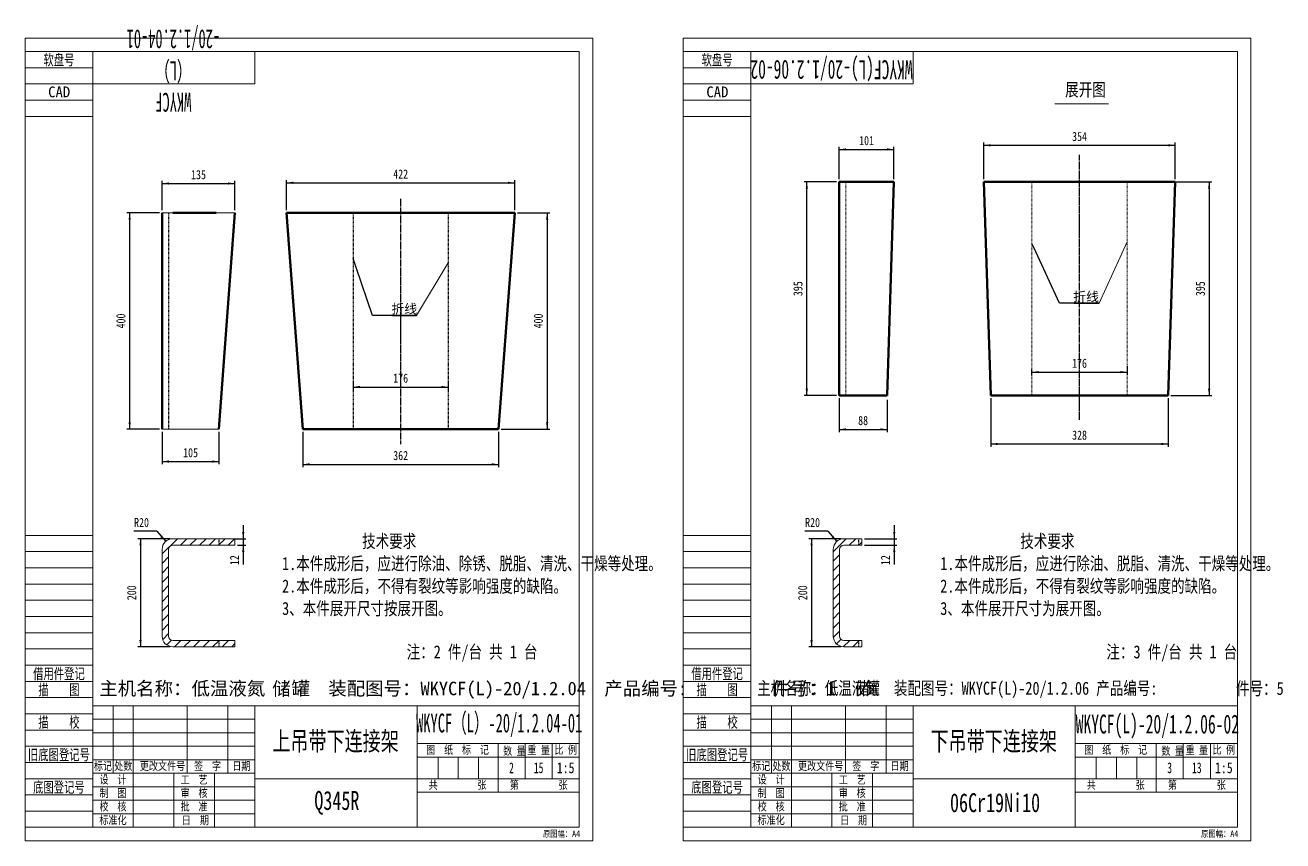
# Model space of a CAD drawing. Header units: millimetres. Extents: x 1505 to 130937, y -44938 to 37032.
# Drawn here: x 2960 to 5287, y -17293 to -15784 of the extents above; entities that cross this region are included whole.
import ezdxf

# ---------------------------------------------------------------- set-up
doc = ezdxf.new("R2010")
doc.units = ezdxf.units.MM
for name, pattern in [('ACAD_ISO02W100_1_1', [12, 1, -1, 1, -1, 1, -1, 1, -1, 1, -1, 1, -1]), ('AM_ISO02W050', [2, 1, -1]), ('AM_ISO08W050', [16, 13, -1, 1, -1])]:
    doc.linetypes.add(name, pattern=pattern)
for name, color, linetype, lineweight in [('4', 3, 'Continuous', 18), ('4虚线层', 6, 'ACAD_ISO02W100_1_1', 18), ('6', 2, 'Continuous', 18), ('AM_0', 7, 'Continuous', 50), ('AM_3', 6, 'AM_ISO02W050', 25), ('AM_5', 3, 'Continuous', 25), ('AM_6', 2, 'Continuous', 15), ('AM_7', 4, 'AM_ISO08W050', 25), ('AM_8', 1, 'Continuous', 25), ('CDRAFT0', 7, 'Continuous', 18), ('RAHM2', 1, 'Continuous', 18), ('RAHM3', 2, 'Continuous', 18), ('RAHM5', 7, 'Continuous', 18), ('TILE1', 5, 'Continuous', 18)]:
    doc.layers.add(name, color=color, linetype=linetype, lineweight=lineweight)
doc.styles.add('ACANSTS', font='')
doc.styles.add('ACGBTS_0.557404', font='', dxfattribs={"width": 0.558028})
doc.styles.add('ACGBTS_0.560457', font='', dxfattribs={"width": 0.561452})
doc.styles.add('HZ', font='', dxfattribs={"width": 0.7})
doc.styles.add('PC_TEXTSTYLE', font='', dxfattribs={"width": 0.8})
doc.styles.get("Standard").update_dxf_attribs({"font": 'txt', "width": 0.8})
doc.styles.add('UserTxtStyle1', font='', dxfattribs={"width": 0.6})
doc.styles.add('UserTxtStyle2', font='', dxfattribs={"width": 0.65})
doc.styles.add('UserTxtStyle79', font='', dxfattribs={"width": 0.604494})
doc.styles.get('ACANSTS').set_extended_font_data('宋体')
doc.styles.get('ACGBTS_0.557404').set_extended_font_data('宋体')
doc.styles.get('ACGBTS_0.560457').set_extended_font_data('宋体')
doc.styles.get('HZ').set_extended_font_data('宋体')
doc.styles.get('PC_TEXTSTYLE').set_extended_font_data('宋体')
doc.styles.get('UserTxtStyle1').set_extended_font_data('宋体')
doc.styles.get('UserTxtStyle2').set_extended_font_data('宋体')
doc.styles.get('UserTxtStyle79').set_extended_font_data('宋体')
doc.dimstyles.new('AM_GB$0', dxfattribs={"dimtxt": 3.371484, "dimasz": 2.5, "dimexe": 1, "dimexo": 1, "dimgap": 2.088633, "dimtad": 1, "dimdsep": 46, "dimtxsty": 'Standard', "dimblk": 'NONE', "dimcen": 0, "dimdle": 5, "dimclrd": 256, "dimclre": 256, "dimclrt": 2, "dimadec": 0, "dimazin": 2, "dimtfac": 0.707107, "dimtdec": 3, "dimtmove": 2, "dimatfit": 3, "dimfxl": 1, "dimfrac": 2, "dimtolj": 1, "dimlwd": 18, "dimarcsym": 0})
doc.dimstyles.new('AM_GB$4', dxfattribs={"dimtxt": 3.371484, "dimasz": 2.5, "dimexe": 1, "dimexo": 1, "dimgap": 2.088633, "dimtad": 1, "dimdsep": 46, "dimtxsty": 'Standard', "dimblk": 'NONE', "dimcen": 0, "dimdle": 5, "dimclrd": 256, "dimclre": 256, "dimclrt": 2, "dimadec": 0, "dimazin": 2, "dimtfac": 0.707107, "dimtdec": 3, "dimtofl": 0, "dimtmove": 2, "dimatfit": 0, "dimfxl": 1, "dimfrac": 2, "dimtolj": 1, "dimlwd": 18, "dimarcsym": 0})

# ---------------------------------------------------------------- blocks, each defined once
blk = doc.blocks.new('*X300')
at = {"layer": 'CDRAFT0'}
for p, q in [((425, 1400), (425, 1460)), ((125, 1400), (425, 1400)), ((125, 25), (0, 25))]:
    blk.add_line(p, q, dxfattribs=at)
blk.add_lwpolyline([(125, 25), (125, 1460), (1025, 1460), (1025, 25), (125, 25)], dxfattribs=at)
at = {"layer": 'RAHM2'}
for p, q in [((125, 1430), (0, 1430)), ((125, 1370), (0, 1370)), ((125, 565), (0, 565)), ((125, 505), (0, 505)), ((125, 445), (0, 445)), ((125, 385), (0, 385)), ((125, 325), (0, 325)), ((125, 265), (0, 265)), ((125, 205), (0, 205)), ((125, 145), (0, 145)), ((125, 85), (0, 85)), ((125, 55), (0, 55))]:
    blk.add_line(p, q, dxfattribs=at)
at = {"layer": 'RAHM3'}
for p, q in [((125, 1460), (0, 1460)), ((125, 1400), (0, 1400)), ((125, 1340), (0, 1340)), ((125, 535), (0, 535)), ((125, 475), (0, 475)), ((125, 415), (0, 415)), ((125, 355), (0, 355)), ((125, 295), (0, 295)), ((125, 235), (0, 235)), ((125, 175), (0, 175)), ((125, 115), (0, 115))]:
    blk.add_line(p, q, dxfattribs=at)
at = {"layer": 'TILE1'}
blk.add_line((0, 0), (0, 1485), dxfattribs=at)
blk.add_lwpolyline([(0, 1485), (1050, 1485), (1050, 0), (0, 0)], dxfattribs=at)
at = {"layer": '6', "color": 1, "insert": (957.9, 19.1), "char_height": 12.04, "width": 103.086, "attachment_point": 1, "line_spacing_factor": 1.37}
blk.add_mtext('原图幅：A4', dxfattribs=at)
at = {"layer": 'RAHM2', "char_height": 20, "attachment_point": 8}
for s, insert, width, style in [('软盘号', (62.5, 1432.2), 86.217, 'HZ'), ('CAD', (63, 1375), 61.167, 'ACANSTS'), ('借用件登记', (62.5, 297), 146.767, 'HZ'), ('描    图', (62.5, 267.3), 115.5, 'HZ'), ('描    校', (62.5, 207.2), 116.9, 'HZ'), ('旧底图登记号', (62.5, 146.9), 172.783, 'HZ'), ('底图登记号', (62.5, 86.9), 146.417, 'HZ')]:
    blk.add_mtext(s, dxfattribs=dict(at, insert=insert, width=width, style=style))
at = {"layer": 'RAHM5', "insert": (274.2, 1428.7), "char_height": 35, "width": 63.583, "attachment_point": 5, "rotation": 180, "style": 'ACGBTS_0.557404'}
blk.add_mtext('WKYCF（L）-20/1.2.04-01', dxfattribs=at)
blk = doc.blocks.new('*X301')
at = {"layer": 'CDRAFT0'}
for p, q in [((-900, 0), (-900, 225)), ((-900, 225), (0, 225)), ((-861.9, 100), (-861.9, 225)), ((-825, 0), (-825, 225)), ((-725, 100), (-725, 225)), ((-650, 100), (-650, 225)), ((-600, 0), (-600, 225)), ((-300, 225), (-300, 0)), ((0, 225), (0, 0)), ((-298.6, 155), (0, 155)), ((-150, 65.4), (-150, 155)), ((-100, 90), (-100, 155)), ((-50, 90.1), (-50, 155)), ((-299.8, 130), (0, 130)), ((-900, 100), (-600, 100)), ((-750, 0), (-750, 100)), ((-675, 0.1), (-675, 100)), ((-600, 90), (0, 90)), ((-300, 65), (0, 65)), ((-900, 0), (0, 0))]:
    blk.add_line(p, q, dxfattribs=at)
at = {"layer": 'RAHM2'}
for p, q in [((-900, 200), (-600, 200)), ((-900, 175), (-600, 175)), ((-900, 150), (-600, 150)), ((-900, 125), (-600, 125)), ((-261.1, 90.1), (-261.1, 130)), ((-223.6, 90.1), (-223.6, 130)), ((-186.1, 90.1), (-186.1, 130)), ((-900, 75), (-600, 75)), ((-900, 50), (-600, 50)), ((-900, 25), (-600, 25))]:
    blk.add_line(p, q, dxfattribs=at)
for s, insert, char_height, width, attachment_point, style in [('图  纸  标  记', (-225, 142.5), 15, 174.5, 5, 'PC_TEXTSTYLE'), ('数 量', (-140.6, 132.1), 15, 61.8, 7, 'PC_TEXTSTYLE'), ('重 量', (-75, 142.5), 15, 61.9, 5, 'PC_TEXTSTYLE'), ('比 例', (-25, 142.5), 15, 58.1, 5, 'PC_TEXTSTYLE'), ('标记', (-881, 112.5), 15, 48.9, 5, 'PC_TEXTSTYLE'), ('处数', (-843.5, 112.5), 15, 48.6, 5, 'PC_TEXTSTYLE'), (' 更改文件号', (-775, 112.5), 15, 139.2, 5, 'PC_TEXTSTYLE'), ('签  字', (-687.5, 112.5), 15, 74.6, 5, 'PC_TEXTSTYLE'), ('日期', (-625, 112.5), 15, 44.1, 5, 'PC_TEXTSTYLE'), ('2', (-125.3, 110), 20, 12.133, 5, 'UserTxtStyle2'), ('15', (-75, 110), 20, 26, 5, 'UserTxtStyle2'), ('设  计', (-862.5, 87.5), 15, 74.3, 5, 'PC_TEXTSTYLE'), ('工  艺', (-712.5, 87.5), 15, 73.9, 5, 'PC_TEXTSTYLE'), ('制  图', (-862.5, 62.5), 15, 73.5, 5, 'PC_TEXTSTYLE'), ('审  核', (-712.5, 62.5), 15, 73.5, 5, 'PC_TEXTSTYLE'), ('共         张', (-225, 77.5), 15, 164.4, 5, 'PC_TEXTSTYLE'), ('第         张', (-75, 77.5), 15, 164.3, 5, 'PC_TEXTSTYLE'), ('校  核', (-862.5, 37.5), 15, 74.2, 5, 'PC_TEXTSTYLE'), ('批  准', (-712.5, 37.5), 15, 74.7, 5, 'PC_TEXTSTYLE'), ('标准化', (-862.5, 12.5), 15, 74.6, 5, 'PC_TEXTSTYLE'), ('日  期', (-710.1, 12.1), 15, 69.7, 5, 'PC_TEXTSTYLE')]:
    blk.add_mtext(s, dxfattribs=dict(at, insert=insert, char_height=char_height, width=width, attachment_point=attachment_point, style=style))
at = {"layer": 'RAHM2', "color": 2, "insert": (-25, 110), "char_height": 20, "width": 49.067, "attachment_point": 5, "style": 'PC_TEXTSTYLE'}
blk.add_mtext('1:5', dxfattribs=at)
at = {"layer": 'RAHM5', "char_height": 35, "attachment_point": 5}
for s, insert, width, style in [('WKYCF（L）-20/1.2.04-01', (-148, 188.7), 477.842, 'ACGBTS_0.560457'), ('上吊带下连接架', (-450.7, 157.6), 363.008, 'HZ'), ('Q345R', (-448.3, 45.3), 129.646, 'HZ')]:
    blk.add_mtext(s, dxfattribs=dict(at, insert=insert, width=width, style=style))
blk = doc.blocks.new('*X302')
at = {"layer": 'AM_5'}
for points in [[(3363.6, -16734.1), (3365.7, -16721.6), (3361.5, -16721.6)], [(3363.6, -16746.1), (3365.7, -16758.6), (3361.5, -16758.6)]]:
    blk.add_hatch(color=256, dxfattribs=at).paths.add_polyline_path(points, flags=0)
for p, q in [((3363.6, -16709.1), (3363.6, -16781.7)), ((3347.1, -16734.1), (3368.6, -16734.1)), ((3353.1, -16746.1), (3368.6, -16746.1))]:
    blk.add_line(p, q, dxfattribs=at)
at = {"layer": 'AM_5', "color": 2, "insert": (3347.4, -16773.7), "char_height": 16.86, "width": 21, "attachment_point": 5, "rotation": 90, "line_spacing_factor": 1.37}
blk.add_mtext('12', dxfattribs=at)
blk = doc.blocks.new('_NONE')
blk = doc.blocks.new('*X303')
at = {"layer": 'AM_5'}
blk.add_hatch(color=256, dxfattribs=at).paths.add_polyline_path([(3220.3, -16739.1), (3213.5, -16728.4), (3210.4, -16731.2)], flags=0)
for q in [(3161.2, -16720.4), (3220.3, -16739.1)]:
    blk.add_line((3203.7, -16720.4), q, dxfattribs=at)
at = {"layer": 'AM_5', "color": 2, "insert": (3175.4, -16704.2), "char_height": 16.86, "width": 39.75, "attachment_point": 5, "line_spacing_factor": 1.37}
blk.add_mtext('R20', dxfattribs=at)
blk = doc.blocks.new('*X304')
at = {"layer": 'AM_5'}
for points in [[(3173.5, -16734.1), (3175.6, -16746.6), (3171.4, -16746.6)], [(3173.5, -16934.1), (3175.6, -16921.6), (3171.4, -16921.6)]]:
    blk.add_hatch(color=256, dxfattribs=at).paths.add_polyline_path(points, flags=0)
for p, q in [((3228.5, -16734.1), (3168.5, -16734.1)), ((3173.5, -16734.1), (3173.5, -16934.1)), ((3228.5, -16934.1), (3168.5, -16934.1))]:
    blk.add_line(p, q, dxfattribs=at)
at = {"layer": 'AM_5', "color": 2, "insert": (3157.3, -16834.1), "char_height": 16.86, "width": 37.5, "attachment_point": 5, "rotation": 90, "line_spacing_factor": 1.37}
blk.add_mtext('200', dxfattribs=at)
blk = doc.blocks.new('*X305')
at = {"layer": 'CDRAFT0'}
for p, q in [((425, 1400), (425, 1460)), ((125, 1400), (425, 1400)), ((125, 25), (0, 25))]:
    blk.add_line(p, q, dxfattribs=at)
blk.add_lwpolyline([(125, 25), (125, 1460), (1025, 1460), (1025, 25), (125, 25)], dxfattribs=at)
at = {"layer": 'RAHM2'}
for p, q in [((125, 1430), (0, 1430)), ((125, 1370), (0, 1370)), ((125, 565), (0, 565)), ((125, 505), (0, 505)), ((125, 445), (0, 445)), ((125, 385), (0, 385)), ((125, 325), (0, 325)), ((125, 265), (0, 265)), ((125, 205), (0, 205)), ((125, 145), (0, 145)), ((125, 85), (0, 85)), ((125, 55), (0, 55))]:
    blk.add_line(p, q, dxfattribs=at)
at = {"layer": 'RAHM3'}
for p, q in [((125, 1460), (0, 1460)), ((125, 1400), (0, 1400)), ((125, 1340), (0, 1340)), ((125, 535), (0, 535)), ((125, 475), (0, 475)), ((125, 415), (0, 415)), ((125, 355), (0, 355)), ((125, 295), (0, 295)), ((125, 235), (0, 235)), ((125, 175), (0, 175)), ((125, 115), (0, 115))]:
    blk.add_line(p, q, dxfattribs=at)
at = {"layer": 'TILE1'}
blk.add_line((0, 0), (0, 1485), dxfattribs=at)
blk.add_lwpolyline([(0, 1485), (1050, 1485), (1050, 0), (0, 0)], dxfattribs=at)
at = {"layer": '6', "color": 1, "insert": (957.9, 19.1), "char_height": 12.04, "width": 103.086, "attachment_point": 1, "line_spacing_factor": 1.37}
blk.add_mtext('原图幅：A4', dxfattribs=at)
at = {"layer": 'RAHM2', "char_height": 20, "attachment_point": 8}
for s, insert, width, style in [('软盘号', (62.5, 1432.2), 86.217, 'HZ'), ('CAD', (63, 1375), 61.167, 'ACANSTS'), ('借用件登记', (62.5, 297), 146.767, 'HZ'), ('描    图', (62.5, 267.3), 115.5, 'HZ'), ('描    校', (62.5, 207.2), 116.9, 'HZ'), ('旧底图登记号', (62.5, 146.9), 172.783, 'HZ'), ('底图登记号', (62.5, 86.9), 146.417, 'HZ')]:
    blk.add_mtext(s, dxfattribs=dict(at, insert=insert, width=width, style=style))
at = {"layer": 'RAHM5', "insert": (274.2, 1431), "char_height": 35, "width": 66.5, "attachment_point": 5, "rotation": 180, "style": 'UserTxtStyle1'}
blk.add_mtext('WKYCF(L)-20/1.2.06-02', dxfattribs=at)
blk = doc.blocks.new('*X306')
at = {"layer": 'CDRAFT0'}
for p, q in [((-900, 0), (-900, 225)), ((-900, 225), (0, 225)), ((-861.9, 100), (-861.9, 225)), ((-825, 0), (-825, 225)), ((-725, 100), (-725, 225)), ((-650, 100), (-650, 225)), ((-600, 0), (-600, 225)), ((-300, 225), (-300, 0)), ((0, 225), (0, 0)), ((-298.6, 155), (0, 155)), ((-150, 65.4), (-150, 155)), ((-100, 90), (-100, 155)), ((-50, 90.1), (-50, 155)), ((-299.8, 130), (0, 130)), ((-900, 100), (-600, 100)), ((-750, 0), (-750, 100)), ((-675, 0.1), (-675, 100)), ((-600, 90), (0, 90)), ((-300, 65), (0, 65)), ((-900, 0), (0, 0))]:
    blk.add_line(p, q, dxfattribs=at)
at = {"layer": 'RAHM2'}
for p, q in [((-900, 200), (-600, 200)), ((-900, 175), (-600, 175)), ((-900, 150), (-600, 150)), ((-900, 125), (-600, 125)), ((-261.1, 90.1), (-261.1, 130)), ((-223.6, 90.1), (-223.6, 130)), ((-186.1, 90.1), (-186.1, 130)), ((-900, 75), (-600, 75)), ((-900, 50), (-600, 50)), ((-900, 25), (-600, 25))]:
    blk.add_line(p, q, dxfattribs=at)
for s, insert, char_height, width, attachment_point, style in [('图  纸  标  记', (-225, 142.5), 15, 174.5, 5, 'PC_TEXTSTYLE'), ('数 量', (-140.6, 132.1), 15, 61.8, 7, 'PC_TEXTSTYLE'), ('重 量', (-75, 142.5), 15, 61.9, 5, 'PC_TEXTSTYLE'), ('比 例', (-25, 142.5), 15, 58.1, 5, 'PC_TEXTSTYLE'), ('标记', (-881, 112.5), 15, 48.9, 5, 'PC_TEXTSTYLE'), ('处数', (-843.5, 112.5), 15, 48.6, 5, 'PC_TEXTSTYLE'), (' 更改文件号', (-775, 112.5), 15, 139.2, 5, 'PC_TEXTSTYLE'), ('签  字', (-687.5, 112.5), 15, 74.6, 5, 'PC_TEXTSTYLE'), ('日期', (-625, 112.5), 15, 44.1, 5, 'PC_TEXTSTYLE'), ('3', (-125.3, 110), 20, 12.133, 5, 'UserTxtStyle2'), ('13', (-75, 110), 20, 26, 5, 'UserTxtStyle2'), ('设  计', (-862.5, 87.5), 15, 74.3, 5, 'PC_TEXTSTYLE'), ('工  艺', (-712.5, 87.5), 15, 73.9, 5, 'PC_TEXTSTYLE'), ('制  图', (-862.5, 62.5), 15, 73.5, 5, 'PC_TEXTSTYLE'), ('审  核', (-712.5, 62.5), 15, 73.5, 5, 'PC_TEXTSTYLE'), ('共         张', (-225, 77.5), 15, 164.4, 5, 'PC_TEXTSTYLE'), ('第         张', (-75, 77.5), 15, 164.3, 5, 'PC_TEXTSTYLE'), ('校  核', (-862.5, 37.5), 15, 74.2, 5, 'PC_TEXTSTYLE'), ('批  准', (-712.5, 37.5), 15, 74.7, 5, 'PC_TEXTSTYLE'), ('标准化', (-862.5, 12.5), 15, 74.6, 5, 'PC_TEXTSTYLE'), ('日  期', (-710.1, 12.1), 15, 69.7, 5, 'PC_TEXTSTYLE')]:
    blk.add_mtext(s, dxfattribs=dict(at, insert=insert, char_height=char_height, width=width, attachment_point=attachment_point, style=style))
at = {"layer": 'RAHM2', "color": 2, "insert": (-25, 110), "char_height": 20, "width": 49.067, "attachment_point": 5, "style": 'PC_TEXTSTYLE'}
blk.add_mtext('1:5', dxfattribs=at)
at = {"layer": 'RAHM5', "char_height": 35, "attachment_point": 5}
for s, insert, width, style in [('WKYCF(L)-20/1.2.06-02', (-148, 186.4), 471.102, 'UserTxtStyle79'), ('下吊带下连接架', (-450.7, 157.6), 363.008, 'HZ'), ('06Cr19Ni10', (-448.3, 45.3), 258.679, 'HZ')]:
    blk.add_mtext(s, dxfattribs=dict(at, insert=insert, width=width, style=style))
blk = doc.blocks.new('*X307')
at = {"layer": 'AM_5'}
blk.add_hatch(color=256, dxfattribs=at).paths.add_polyline_path([(4461.7, -16739.1), (4455, -16728.4), (4451.9, -16731.2)], flags=0)
for q in [(4402.6, -16720.4), (4461.7, -16739.1)]:
    blk.add_line((4445.1, -16720.4), q, dxfattribs=at)
at = {"layer": 'AM_5', "color": 2, "insert": (4416.9, -16704.2), "char_height": 16.86, "width": 39.75, "attachment_point": 5, "line_spacing_factor": 1.37}
blk.add_mtext('R20', dxfattribs=at)
blk = doc.blocks.new('*X308')
at = {"layer": 'AM_5'}
for points in [[(4415, -16734.1), (4417.1, -16746.6), (4412.9, -16746.6)], [(4415, -16934.1), (4417.1, -16921.6), (4412.9, -16921.6)]]:
    blk.add_hatch(color=256, dxfattribs=at).paths.add_polyline_path(points, flags=0)
for p, q in [((4470, -16734.1), (4410, -16734.1)), ((4415, -16734.1), (4415, -16934.1)), ((4470, -16934.1), (4410, -16934.1))]:
    blk.add_line(p, q, dxfattribs=at)
at = {"layer": 'AM_5', "color": 2, "insert": (4398.7, -16834.1), "char_height": 16.86, "width": 37.5, "attachment_point": 5, "rotation": 90, "line_spacing_factor": 1.37}
blk.add_mtext('200', dxfattribs=at)
blk = doc.blocks.new('*X312')
at = {"layer": 'AM_5'}
for points in [[(4822.8, -16425.9), (4835.3, -16423.9), (4835.3, -16428)], [(4998.8, -16425.9), (4986.3, -16423.9), (4986.3, -16428)]]:
    blk.add_hatch(color=256, dxfattribs=at).paths.add_polyline_path(points, flags=0)
for p, q in [((4822.8, -16431.8), (4822.8, -16420.9)), ((4822.8, -16425.9), (4998.8, -16425.9)), ((4998.8, -16415), (4998.8, -16430.9))]:
    blk.add_line(p, q, dxfattribs=at)
at = {"layer": 'AM_5', "color": 2, "insert": (4910.8, -16409.7), "char_height": 16.86, "width": 33.75, "attachment_point": 5, "line_spacing_factor": 1.37}
blk.add_mtext('176', dxfattribs=at)
blk = doc.blocks.new('*X313')
at = {"layer": 'AM_5', "color": 3}
for p, q in [((4830.1, -16203.7), (4822.8, -16187.8)), ((4873.7, -16298.6), (4830.1, -16203.7)), ((4947, -16298.6), (4873.7, -16298.6)), ((4900, -16298.6), (4947, -16298.6)), ((4900, -16298.6), (4923.2, -16298.6))]:
    blk.add_line(p, q, dxfattribs=at)
at = {"layer": 'AM_5', "color": 2, "insert": (4899, -16277.6), "char_height": 17.5, "width": 94.306, "attachment_point": 1, "style": 'ACANSTS'}
blk.add_mtext('折线', dxfattribs=at)
blk = doc.blocks.new('*X314')
at = {"layer": 'AM_5'}
for points in [[(4733.8, -16006.4), (4746.3, -16004.3), (4746.3, -16008.5)], [(5087.8, -16006.4), (5075.3, -16004.3), (5075.3, -16008.5)]]:
    blk.add_hatch(color=256, dxfattribs=at).paths.add_polyline_path(points, flags=0)
for p, q in [((4733.8, -16069.1), (4733.8, -16001.4)), ((4733.8, -16006.4), (5087.8, -16006.4)), ((5087.8, -16069.1), (5087.8, -16001.4))]:
    blk.add_line(p, q, dxfattribs=at)
at = {"layer": 'AM_5', "color": 2, "insert": (4910.8, -15990.2), "char_height": 16.86, "width": 38.25, "attachment_point": 5, "line_spacing_factor": 1.37}
blk.add_mtext('354', dxfattribs=at)
blk = doc.blocks.new('*X315')
at = {"layer": 'AM_5'}
for points in [[(5150.6, -16074.1), (5152.7, -16086.6), (5148.5, -16086.6)], [(5150.6, -16469.1), (5152.7, -16456.6), (5148.5, -16456.6)]]:
    blk.add_hatch(color=256, dxfattribs=at).paths.add_polyline_path(points, flags=0)
for p, q in [((5034.8, -16074.1), (5155.6, -16074.1)), ((5150.6, -16074.1), (5150.6, -16469.1)), ((5079.8, -16469.1), (5155.6, -16469.1))]:
    blk.add_line(p, q, dxfattribs=at)
at = {"layer": 'AM_5', "color": 2, "insert": (5134.4, -16271.6), "char_height": 16.86, "width": 50, "attachment_point": 5, "rotation": 90, "line_spacing_factor": 1.37}
blk.add_mtext('395', dxfattribs=at)
blk = doc.blocks.new('*X317')
at = {"layer": 'AM_5'}
for points in [[(4746.8, -16558.9), (4759.3, -16556.8), (4759.3, -16561)], [(5074.8, -16558.9), (5062.3, -16556.8), (5062.3, -16561)]]:
    blk.add_hatch(color=256, dxfattribs=at).paths.add_polyline_path(points, flags=0)
for p, q in [((4746.8, -16474.1), (4746.8, -16563.9)), ((5074.8, -16474.1), (5074.8, -16563.9)), ((4746.8, -16558.9), (5074.8, -16558.9))]:
    blk.add_line(p, q, dxfattribs=at)
at = {"layer": 'AM_5', "color": 2, "insert": (4910.8, -16542.6), "char_height": 16.86, "width": 37.5, "attachment_point": 5, "line_spacing_factor": 1.37}
blk.add_mtext('328', dxfattribs=at)
blk = doc.blocks.new('*X318')
at = {"layer": 'AM_5'}
for points in [[(3213.5, -16077.1), (3226, -16075), (3226, -16079.1)], [(3348.1, -16077.1), (3335.6, -16075), (3335.6, -16079.1)]]:
    blk.add_hatch(color=256, dxfattribs=at).paths.add_polyline_path(points, flags=0)
for p, q in [((3213.5, -16126.4), (3213.5, -16072.1)), ((3213.5, -16077.1), (3348.1, -16077.1)), ((3348.1, -16126.4), (3348.1, -16072.1))]:
    blk.add_line(p, q, dxfattribs=at)
at = {"layer": 'AM_5', "color": 2, "insert": (3280.8, -16060.8), "char_height": 16.86, "width": 34.5, "attachment_point": 5, "line_spacing_factor": 1.37}
blk.add_mtext('135', dxfattribs=at)
blk = doc.blocks.new('*X319')
at = {"layer": 'AM_5'}
for points in [[(3213.5, -16591.4), (3226, -16589.3), (3226, -16593.5)], [(3318.7, -16591.4), (3306.2, -16589.3), (3306.2, -16593.5)]]:
    blk.add_hatch(color=256, dxfattribs=at).paths.add_polyline_path(points, flags=0)
for p, q in [((3213.5, -16536.4), (3213.5, -16596.4)), ((3318.7, -16536.4), (3318.7, -16596.4)), ((3213.5, -16591.4), (3318.7, -16591.4))]:
    blk.add_line(p, q, dxfattribs=at)
at = {"layer": 'AM_5', "color": 2, "insert": (3266.1, -16575.1), "char_height": 16.86, "width": 34.5, "attachment_point": 5, "line_spacing_factor": 1.37}
blk.add_mtext('105', dxfattribs=at)
blk = doc.blocks.new('*X320')
at = {"layer": 'AM_5'}
for points in [[(3153.5, -16131.4), (3151.4, -16143.9), (3155.6, -16143.9)], [(3153.5, -16531.4), (3151.4, -16518.9), (3155.6, -16518.9)]]:
    blk.add_hatch(color=256, dxfattribs=at).paths.add_polyline_path(points, flags=0)
for p, q in [((3208.5, -16131.4), (3148.5, -16131.4)), ((3153.5, -16531.4), (3153.5, -16131.4)), ((3208.5, -16531.4), (3148.5, -16531.4))]:
    blk.add_line(p, q, dxfattribs=at)
at = {"layer": 'AM_5', "color": 2, "insert": (3137.3, -16331.4), "char_height": 16.86, "width": 37.5, "attachment_point": 5, "rotation": 90, "line_spacing_factor": 1.37}
blk.add_mtext('400', dxfattribs=at)
blk = doc.blocks.new('*X321')
at = {"layer": 'AM_8'}
for p, q in [((3213.5, -16762.2), (3241.7, -16734.1)), ((3247.3, -16746.1), (3259.3, -16734.1)), ((3265, -16746.1), (3277, -16734.1)), ((3282.7, -16746.1), (3294.7, -16734.1)), ((3300.4, -16746.1), (3312.4, -16734.1)), ((3318.1, -16746.1), (3330.1, -16734.1)), ((3335.7, -16746.1), (3347.7, -16734.1)), ((3213.5, -16779.9), (3225.5, -16767.9)), ((3213.5, -16797.6), (3225.5, -16785.6)), ((3213.5, -16815.3), (3225.5, -16803.3)), ((3213.5, -16832.9), (3225.5, -16820.9)), ((3213.5, -16850.6), (3225.5, -16838.6)), ((3213.5, -16868.3), (3225.5, -16856.3)), ((3213.5, -16886), (3225.5, -16874)), ((3213.5, -16903.7), (3225.5, -16891.7)), ((3214.6, -16920.3), (3225.5, -16909.3)), ((3222.1, -16930.4), (3230.9, -16921.6)), ((3236.1, -16934.1), (3248.1, -16922.1)), ((3253.8, -16934.1), (3265.8, -16922.1)), ((3271.5, -16934.1), (3283.5, -16922.1)), ((3289.2, -16934.1), (3301.2, -16922.1)), ((3306.8, -16934.1), (3318.8, -16922.1)), ((3324.5, -16934.1), (3336.5, -16922.1)), ((3342.2, -16934.1), (3348.1, -16928.2))]:
    blk.add_line(p, q, dxfattribs=at)
blk = doc.blocks.new('*X322')
at = {"layer": 'AM_5'}
for points in [[(3443.8, -16075.8), (3456.3, -16073.7), (3456.3, -16077.9)], [(3865.8, -16075.8), (3853.3, -16073.7), (3853.3, -16077.9)]]:
    blk.add_hatch(color=256, dxfattribs=at).paths.add_polyline_path(points, flags=0)
for p, q in [((3443.8, -16126.4), (3443.8, -16070.8)), ((3443.8, -16075.8), (3865.8, -16075.8)), ((3865.8, -16126.4), (3865.8, -16070.8))]:
    blk.add_line(p, q, dxfattribs=at)
at = {"layer": 'AM_5', "color": 2, "insert": (3654.8, -16059.5), "char_height": 16.86, "width": 37.5, "attachment_point": 5, "line_spacing_factor": 1.37}
blk.add_mtext('422', dxfattribs=at)
blk = doc.blocks.new('*X323')
at = {"layer": 'AM_5'}
for points in [[(3473.8, -16596.6), (3486.3, -16594.5), (3486.3, -16598.6)], [(3835.8, -16596.6), (3823.3, -16594.5), (3823.3, -16598.6)]]:
    blk.add_hatch(color=256, dxfattribs=at).paths.add_polyline_path(points, flags=0)
for p, q in [((3473.8, -16536.4), (3473.8, -16601.6)), ((3835.8, -16536.4), (3835.8, -16601.6)), ((3473.8, -16596.6), (3835.8, -16596.6))]:
    blk.add_line(p, q, dxfattribs=at)
at = {"layer": 'AM_5', "color": 2, "insert": (3654.8, -16580.3), "char_height": 16.86, "width": 37.5, "attachment_point": 5, "line_spacing_factor": 1.37}
blk.add_mtext('362', dxfattribs=at)
blk = doc.blocks.new('*X324')
at = {"layer": 'AM_5', "color": 3}
for p, q in [((3572.5, -16232.5), (3566.8, -16215.9)), ((3602.8, -16321.2), (3572.5, -16232.5)), ((3684.4, -16321.2), (3602.8, -16321.2)), ((3638.6, -16321.2), (3684.4, -16321.2)), ((3638.6, -16321.2), (3661.8, -16321.2))]:
    blk.add_line(p, q, dxfattribs=at)
at = {"layer": 'AM_5', "color": 2, "insert": (3637.6, -16300.2), "char_height": 17.5, "width": 94.306, "attachment_point": 1, "style": 'ACANSTS'}
blk.add_mtext('折线', dxfattribs=at)
blk = doc.blocks.new('*X325')
at = {"layer": 'AM_5'}
for points in [[(4466.2, -16014.1), (4478.7, -16012), (4478.7, -16016.1)], [(4567.4, -16014.1), (4554.9, -16012), (4554.9, -16016.1)]]:
    blk.add_hatch(color=256, dxfattribs=at).paths.add_polyline_path(points, flags=0)
for p, q in [((4466.2, -16069.1), (4466.2, -16009.1)), ((4466.2, -16014.1), (4567.4, -16014.1)), ((4567.4, -16069.1), (4567.4, -16009.1))]:
    blk.add_line(p, q, dxfattribs=at)
at = {"layer": 'AM_5', "color": 2, "insert": (4516.8, -15997.8), "char_height": 16.86, "width": 27.75, "attachment_point": 5, "line_spacing_factor": 1.37}
blk.add_mtext('101', dxfattribs=at)
blk = doc.blocks.new('*X326')
at = {"layer": 'AM_5'}
for points in [[(4466.2, -16531.9), (4478.7, -16529.8), (4478.7, -16534)], [(4554.6, -16531.9), (4542.1, -16529.8), (4542.1, -16534)]]:
    blk.add_hatch(color=256, dxfattribs=at).paths.add_polyline_path(points, flags=0)
for p, q in [((4466.2, -16474.1), (4466.2, -16536.9)), ((4554.6, -16476.9), (4554.6, -16536.9)), ((4466.2, -16531.9), (4554.6, -16531.9))]:
    blk.add_line(p, q, dxfattribs=at)
at = {"layer": 'AM_5', "color": 2, "insert": (4510.4, -16515.6), "char_height": 16.86, "width": 24, "attachment_point": 5, "line_spacing_factor": 1.37}
blk.add_mtext('88', dxfattribs=at)
blk = doc.blocks.new('*X327')
at = {"layer": 'AM_5'}
for points in [[(4406.2, -16074.1), (4404.1, -16086.6), (4408.3, -16086.6)], [(4406.2, -16469.1), (4404.1, -16456.6), (4408.3, -16456.6)]]:
    blk.add_hatch(color=256, dxfattribs=at).paths.add_polyline_path(points, flags=0)
for p, q in [((4461.2, -16074.1), (4401.2, -16074.1)), ((4406.2, -16469.1), (4406.2, -16074.1)), ((4461.2, -16469.1), (4401.2, -16469.1))]:
    blk.add_line(p, q, dxfattribs=at)
at = {"layer": 'AM_5', "color": 2, "insert": (4389.9, -16271.6), "char_height": 16.86, "width": 37.5, "attachment_point": 5, "rotation": 90, "line_spacing_factor": 1.37}
blk.add_mtext('395', dxfattribs=at)
blk = doc.blocks.new('*X328')
at = {"layer": 'AM_5'}
for points in [[(3566.8, -16453.5), (3579.3, -16451.4), (3579.3, -16455.5)], [(3742.8, -16453.5), (3730.3, -16451.4), (3730.3, -16455.5)]]:
    blk.add_hatch(color=256, dxfattribs=at).paths.add_polyline_path(points, flags=0)
for p, q in [((3566.8, -16443.6), (3566.8, -16458.5)), ((3742.8, -16443.6), (3742.8, -16458.5)), ((3566.8, -16453.5), (3742.8, -16453.5))]:
    blk.add_line(p, q, dxfattribs=at)
at = {"layer": 'AM_5', "color": 2, "insert": (3654.8, -16437.2), "char_height": 16.86, "width": 33.75, "attachment_point": 5, "line_spacing_factor": 1.37}
blk.add_mtext('176', dxfattribs=at)
blk = doc.blocks.new('*X329')
at = {"layer": 'AM_8'}
for p, q in [((4455, -16758.2), (4479.1, -16734.1)), ((4484.8, -16746.1), (4496.8, -16734.1)), ((4502.5, -16746.1), (4508, -16740.6)), ((4455, -16775.9), (4467, -16763.9)), ((4455, -16793.6), (4467, -16781.6)), ((4455, -16811.3), (4467, -16799.3)), ((4455, -16828.9), (4467, -16816.9)), ((4455, -16846.6), (4467, -16834.6)), ((4455, -16864.3), (4467, -16852.3)), ((4455, -16882), (4467, -16870)), ((4455, -16899.6), (4467, -16887.6)), ((4455.3, -16917), (4467, -16905.3)), ((4461.3, -16928.6), (4469.8, -16920.2)), ((4473.7, -16934), (4485.6, -16922.1)), ((4491.2, -16934.1), (4503.2, -16922.1))]:
    blk.add_line(p, q, dxfattribs=at)
blk = doc.blocks.new('*X330')
at = {"layer": 'AM_5'}
for points in [[(4568, -16734.1), (4570.1, -16721.6), (4565.9, -16721.6)], [(4568, -16746.1), (4570.1, -16758.6), (4565.9, -16758.6)]]:
    blk.add_hatch(color=256, dxfattribs=at).paths.add_polyline_path(points, flags=0)
for p, q in [((4568, -16709.1), (4568, -16781.7)), ((4513, -16734.1), (4573, -16734.1)), ((4513, -16746.1), (4573, -16746.1))]:
    blk.add_line(p, q, dxfattribs=at)
at = {"layer": 'AM_5', "color": 2, "insert": (4551.7, -16773.7), "char_height": 16.86, "width": 21, "attachment_point": 5, "rotation": 90, "line_spacing_factor": 1.37}
blk.add_mtext('12', dxfattribs=at)
blk = doc.blocks.new('*X333')
at = {"layer": 'AM_5'}
for points in [[(3925.8, -16131.4), (3927.9, -16143.9), (3923.7, -16143.9)], [(3925.8, -16531.4), (3927.9, -16518.9), (3923.7, -16518.9)]]:
    blk.add_hatch(color=256, dxfattribs=at).paths.add_polyline_path(points, flags=0)
for p, q in [((3870.8, -16131.4), (3930.8, -16131.4)), ((3925.8, -16131.4), (3925.8, -16531.4)), ((3840.8, -16531.4), (3930.8, -16531.4))]:
    blk.add_line(p, q, dxfattribs=at)
at = {"layer": 'AM_5', "color": 2, "insert": (3909.5, -16331.4), "char_height": 16.86, "width": 37.5, "attachment_point": 5, "rotation": 90, "line_spacing_factor": 1.37}
blk.add_mtext('400', dxfattribs=at)

msp = doc.modelspace()

# ---------------------------------------------------------------- linework, layer by layer
at = {"layer": '4'}
for p, q in [((4946.96742, -16298.58769), (4998.75705, -16185.09785)), ((3684.40926, -16321.20543), (3742.79506, -16224.05451))]:
    msp.add_line(p, q, dxfattribs=at)
at = {"layer": '4虚线层', "linetype": 'ACAD_ISO02W100_1_1', "lineweight": 18}
for p, q in [((4478.18031, -16074.0511), (4478.18031, -16469.0511)), ((4822.75705, -16469.0511), (4822.75705, -16074.0511)), ((4998.75705, -16469.0511), (4998.75705, -16074.0511))]:
    msp.add_line(p, q, dxfattribs=at)
at = {"layer": 'AM_0'}
for p, q in [((4466.18031, -16074.0511), (4567.37639, -16074.0511)), ((4466.18031, -16074.0511), (4466.18031, -16469.0511)), ((4567.37639, -16074.0511), (4554.73683, -16469.0511)), ((4733.75705, -16074.0511), (5087.75705, -16074.0511)), ((4746.75705, -16469.0511), (4733.75705, -16074.0511)), ((5087.75705, -16074.0511), (5074.75705, -16469.0511)), ((3213.5273, -16131.38365), (3213.5273, -16531.38365)), ((3233.5273, -16131.38365), (3313.5273, -16131.38365)), ((3348.09488, -16131.38365), (3318.68592, -16531.38365)), ((3443.79506, -16131.38365), (3473.79506, -16531.38365)), ((3865.79506, -16131.38365), (3443.79506, -16131.38365)), ((3835.79506, -16531.38365), (3865.79506, -16131.38365)), ((4554.73683, -16469.0511), (4466.18031, -16469.0511)), ((5074.75705, -16469.0511), (4746.75705, -16469.0511)), ((3473.79506, -16531.38365), (3835.79506, -16531.38365))]:
    msp.add_line(p, q, dxfattribs=at)
at = {"layer": 'AM_3', "linetype": 'AM_ISO02W050', "lineweight": 25}
for p, q in [((3225.5273, -16131.38365), (3225.5273, -16531.38365)), ((3566.79506, -16131.38365), (3566.79506, -16531.38365)), ((3742.79506, -16131.38365), (3742.79506, -16531.38365)), ((3318.68592, -16734.09631), (3318.68592, -16746.09631)), ((4501.9856, -16734.09631), (4501.9856, -16746.09631)), ((3318.68592, -16922.09631), (3318.68592, -16934.09631)), ((4501.9856, -16922.09631), (4501.9856, -16934.09631))]:
    msp.add_line(p, q, dxfattribs=at)
at = {"layer": 'AM_7', "linetype": 'AM_ISO08W050', "lineweight": 25}
for p, q in [((4910.75705, -16514.47396), (4910.75705, -16023.83779)), ((3654.79506, -16105.52089), (3654.79506, -16559.40536))]:
    msp.add_line(p, q, dxfattribs=at)
at = {"layer": 'CDRAFT0'}
for p, q in [((4864.89323, -15929.89751), (4964.10433, -15929.89751)), ((4791.75705, -16074.0511), (5029.75705, -16074.0511)), ((3213.5273, -16131.38365), (3348.09488, -16131.38365)), ((4796.75705, -16469.0511), (5024.75705, -16469.0511)), ((3213.5273, -16531.38365), (3318.68592, -16531.38365)), ((3233.5273, -16734.09631), (3348.09488, -16734.09631)), ((3233.5273, -16746.09631), (3348.09488, -16746.09631)), ((3348.09488, -16734.09631), (3348.09488, -16746.09631)), ((4474.9856, -16734.09631), (4507.9856, -16734.09631)), ((4474.9856, -16746.09631), (4507.9856, -16746.09631)), ((4507.9856, -16734.09631), (4507.9856, -16746.09631)), ((3213.5273, -16754.09631), (3213.5273, -16914.09631)), ((3225.5273, -16754.09631), (3225.5273, -16914.09631)), ((4454.9856, -16754.09631), (4454.9856, -16914.09631)), ((4466.9856, -16754.09631), (4466.9856, -16914.09631)), ((3233.5273, -16922.09631), (3348.09488, -16922.09631)), ((3233.5273, -16934.09631), (3348.09488, -16934.09631)), ((3348.09488, -16922.09631), (3348.09488, -16934.09631)), ((4474.9856, -16922.09631), (4507.9856, -16922.09631)), ((4474.9856, -16934.09631), (4507.9856, -16934.09631)), ((4507.9856, -16922.09631), (4507.9856, -16934.09631))]:
    msp.add_line(p, q, dxfattribs=at)
for centre, radius, start, end in [((3233.5273, -16754.09631), 20, 90, 180), ((3233.5273, -16754.09631), 8, 90, 180), ((4474.9856, -16754.09631), 20, 90, 180), ((4474.9856, -16754.09631), 8, 90, 180), ((3233.5273, -16914.09631), 20, 180, 270), ((3233.5273, -16914.09631), 8, 180, 270), ((4474.9856, -16914.09631), 20, 180, 270), ((4474.9856, -16914.09631), 8, 180, 270)]:
    msp.add_arc(centre, radius, start, end, dxfattribs=at)

# ---------------------------------------------------------------- block references
at = {"layer": 'AM_5'}
for name in ['*X313', '*X324']:
    msp.add_blockref(name, (0, 0), dxfattribs=at)
at = {"layer": 'AM_8'}
for name in ['*X321', '*X329']:
    msp.add_blockref(name, (0, 0), dxfattribs=at)
at = {"layer": 'CDRAFT0', "linetype": 'Continuous', "lineweight": 18}
for name, p in [('*X300', (2960.10389, -17292.93598)), ('*X305', (4177.78972, -17292.93598)), ('*X301', (3985.10389, -17267.93598)), ('*X306', (5202.78972, -17267.93598))]:
    msp.add_blockref(name, p, dxfattribs=at)

# ---------------------------------------------------------------- texts
at = {"layer": 'AM_6', "linetype": 'Continuous', "lineweight": 50, "attachment_point": 1, "line_spacing_factor": 1.37}
for s, insert, char_height, width in [('展开图', (4884.20957, -15891.31528), 24.082031, 112.3333333), ('注：2 件/台 共 1 台', (3665.94021, -16931.36055), 24.0820312, 439.981685), ('注：3 件/台 共 1 台', (4960.52884, -16931.36055), 24.0820312, 437.1245421), ('主机名称：低温液氮', (4314.32836, -16998.57586), 24.082031, 1911.5164835), ('罐  装配图号：WKYCF(L)-20/1.2.06 产品编号:    ', (4516.20016, -16998.57586), 24.0820312, 1911.5164835), (' 件号：5 ', (5187.16719, -16998.99253), 24.082031, 1911.5164835)]:
    msp.add_mtext(s, dxfattribs=dict(at, insert=insert, char_height=char_height, width=width))
at = {"layer": 'AM_6', "linetype": 'Continuous', "lineweight": 50, "char_height": 25, "width": 2727.2222222, "attachment_point": 1, "style": 'ACANSTS'}
for s, insert in [('主机名称：低温液氮', (3097.3092, -16998.57586)), ('罐  装配图号：WKYCF(L)-20/1.2.04  产品编号:    ', (3452.86475, -16998.57586)), (' 件号：1', (4323.97586, -16998.71475))]:
    msp.add_mtext(s, dxfattribs=dict(at, insert=insert))
at = {"layer": 'AM_6', "color": 2, "linetype": 'Continuous', "lineweight": 50, "insert": (3417.3092, -16998.99253), "char_height": 25, "width": 2727.2222222, "attachment_point": 1, "style": 'ACANSTS'}
msp.add_mtext('储', dxfattribs=at)
at = {"layer": 'AM_6', "color": 2, "linetype": 'Continuous', "lineweight": 50, "insert": (4496.20016, -16998.99253), "char_height": 24.08203, "width": 1911.5164835, "attachment_point": 1, "line_spacing_factor": 1.37}
msp.add_mtext('储', dxfattribs=at)
at = {"layer": 'CDRAFT0', "color": 2, "attachment_point": 1, "line_spacing_factor": 1.37}
for s, insert, char_height, width in [(' 技术要求', (3570.45829, -16726.64319), 24.082513, 453.38462), (' 技术要求', (4788.14412, -16726.64319), 24.082513, 453.38462), ('1.本件成形后，应进行除油、除锈、脱脂、清洗、干燥等处理。', (3435.45829, -16767.90213), 24.0825129, 1081.1571538), ('1.本件成形后，应进行除油、脱脂、清洗、干燥等处理。', (4653.14412, -16767.90213), 24.0825129, 962.0778492), ('2.本件成形后，不得有裂纹等影响强度的缺陷。', (3435.45829, -16809.57783), 24.0825129, 810.0821354), ('2.本件成形后，不得有裂纹等影响强度的缺陷。', (4653.14412, -16809.57783), 24.0825129, 810.0821354), ('3、本件展开尺寸按展开图。', (3435.45829, -16851.04515), 24.0825129, 477.9802554), ('3、本件展开尺寸为展开图。', (4653.14412, -16851.04515), 24.0825129, 477.9802554)]:
    msp.add_mtext(s, dxfattribs=dict(at, insert=insert, char_height=char_height, width=width))

# ---------------------------------------------------------------- dimensions: what is measured, and where the dimension line sits
at = {"layer": 'AM_5'}
for base, p1, p2, picture, middle in [((5087.75705, -16006.41412), (4733.75705, -16074.0511), (5087.75705, -16074.0511), '*X314', (4910.75705, -16006.41412)), ((4567.37639, -16014.0511), (4466.18031, -16074.0511), (4567.37639, -16074.0511), '*X325', (4516.77835, -16014.0511)), ((3348.09488, -16077.05615), (3213.5273, -16131.38365), (3348.09488, -16131.38365), '*X318', (3280.81109, -16077.05615)), ((4998.75705, -16425.94639), (4822.75705, -16436.80034), (4998.75705, -16409.95166), '*X312', (4910.75705, -16425.94639)), ((5074.75705, -16558.88714), (4746.75705, -16469.0511), (5074.75705, -16469.0511), '*X317', (4910.75705, -16558.88714))]:
    dim = msp.add_linear_dim(base=base, p1=p1, p2=p2, dimstyle='AM_GB$0', override={"dimscale": 5, "dimsah": 1, "dimtfill": 1, "dimtzin": 8}, dxfattribs=at)
    dim.commit()
    dim.dimension.update_dxf_attribs({"geometry": picture, "text_midpoint": middle, "dimtype": 160})
for base, p1, p2, angle, picture, middle in [((3865.79506, -16075.79102), (3443.79506, -16131.38365), (3865.79506, -16131.38365), 0, '*X322', (3654.79506, -16075.79102)), ((4406.18031, -16074.0511), (4466.18031, -16469.0511), (4466.18031, -16074.0511), 90, '*X327', (4406.18031, -16271.5511)), ((3153.5273, -16131.38365), (3213.5273, -16531.38365), (3213.5273, -16131.38365), 90, '*X320', (3153.5273, -16331.38365)), ((3925.79506, -16531.38365), (3865.79506, -16131.38365), (3835.79506, -16531.38365), 90, '*X333', (3925.79506, -16331.38365)), ((3742.79506, -16453.45985), (3566.79506, -16438.57455), (3742.79506, -16438.57455), 0, '*X328', (3654.79506, -16453.45985)), ((4554.64624, -16531.88191), (4466.18031, -16469.0511), (4554.64624, -16471.88191), 0, '*X326', (4510.41328, -16531.88191)), ((3318.68592, -16591.38365), (3213.5273, -16531.38365), (3318.68592, -16531.38365), 0, '*X319', (3266.10661, -16591.38365)), ((3835.79506, -16596.55833), (3473.79506, -16531.38365), (3835.79506, -16531.38365), 0, '*X323', (3654.79506, -16596.55833)), ((3363.61966, -16746.09631), (3342.09488, -16734.09631), (3348.09488, -16746.09631), 90, '*X302', (3363.61966, -16773.59631)), ((4567.9856, -16746.09631), (4507.9856, -16734.09631), (4507.9856, -16746.09631), 90, '*X330', (4567.9856, -16773.59631)), ((3173.5273, -16934.09631), (3233.5273, -16734.09631), (3233.5273, -16934.09631), 90, '*X304', (3173.5273, -16834.09631)), ((4414.9856, -16934.09631), (4474.9856, -16734.09631), (4474.9856, -16934.09631), 90, '*X308', (4414.9856, -16834.09631))]:
    dim = msp.add_linear_dim(base=base, p1=p1, p2=p2, angle=angle, dimstyle='AM_GB$0', override={"dimscale": 5, "dimsah": 1, "dimtfill": 1, "dimtzin": 8}, dxfattribs=at)
    dim.commit()
    dim.dimension.update_dxf_attribs({"geometry": picture, "text_midpoint": middle, "dimtype": 160})
dim = msp.add_linear_dim(base=(5150.61424, -16469.0511), p1=(5029.75705, -16074.0511), p2=(5074.75705, -16469.0511), angle=90, text='395', dimstyle='AM_GB$0', override={"dimscale": 5, "dimsah": 1, "dimtfill": 1}, dxfattribs=at)
dim.commit()
dim.dimension.update_dxf_attribs({"geometry": '*X315', "text_midpoint": (5150.61424, -16271.5511), "dimtype": 160})
for center, mpoint, picture, middle in [((3233.5273, -16754.09631), (3220.2562, -16739.13376), '*X303', (3183.16182, -16697.31156)), ((4474.9856, -16754.09631), (4461.7145, -16739.13376), '*X307', (4424.62012, -16697.31156))]:
    dim = msp.add_radius_dim(center=center, mpoint=mpoint, dimstyle='AM_GB$4', override={"dimscale": 5, "dimpost": '%\\\\A3;R<>', "dimsah": 1, "dimtfill": 1, "dimtzin": 8}, dxfattribs=at)
    dim.commit()
    dim.dimension.update_dxf_attribs({"geometry": picture, "text_midpoint": middle})

doc.saveas('drawing.dxf')
